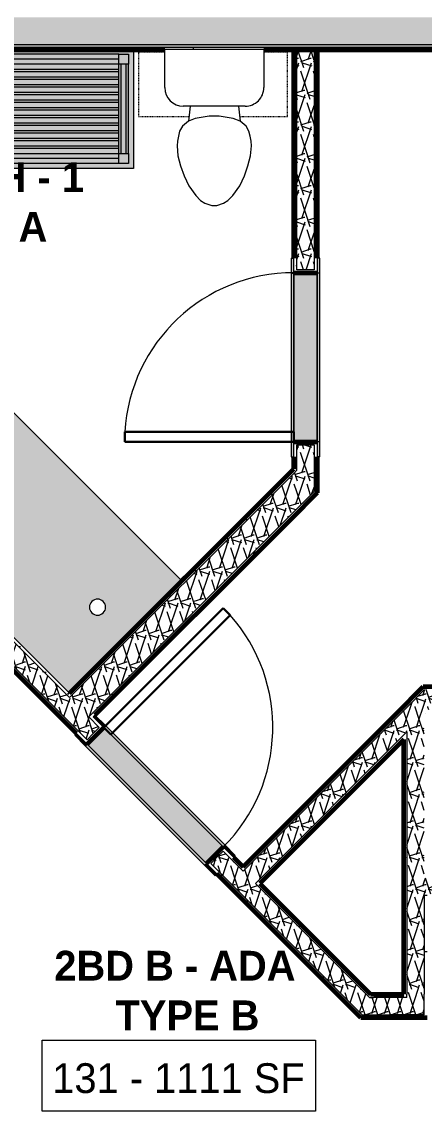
# Model space of a CAD drawing. Header units: inches. Extents: x -4110 to -1807, y 9775 to 11251.
# Drawn here: x -2338.7 to -2257.7, y 10197.6 to 10417.1 of the extents above; entities that cross this region are included whole.
import ezdxf

# ---------------------------------------------------------------- set-up
doc = ezdxf.new("R2010")
doc.units = ezdxf.units.IN
doc.header["$MEASUREMENT"] = 0
doc.linetypes.add('Dash', pattern=[0.25, 0.125, -0.125])
for name, color, linetype, lineweight in [('0-1', 7, 'Continuous', 5), ('0-2', 7, 'Continuous', 9), ('A-AREA-IDEN', 2, 'Continuous', 9), ('A-DOOR-3', 7, 'Continuous', 9), ('A-DOOR-4', 50, 'Continuous', 30), ('A-DOOR-FRAM-1', 31, 'Continuous', 18), ('A-DOOR-FRAM-2', 7, 'Continuous', 9), ('A-WALL', 113, 'Continuous', 18), ('A-WALL-1', 8, 'Continuous', 5), ('A-WALL-5', 250, 'Continuous', 60), ('A-WALL-6', 10, 'Continuous', 18), ('A-WALL-PATT-1', 7, 'Continuous', 9), ('A-WALL-PATT-2', 253, 'Continuous', 9), ('A-WALL-PATT-4', 111, 'Continuous', 9), ('I-WALL-4', 2, 'Continuous', 5), ('I-WALL-5', 2, 'Continuous', 60), ('P-SANR-FIXT-2', 7, 'Continuous', 9), ('P-SANR-FIXT-3', 90, 'Continuous', 9), ('Q-CASE-1', 7, 'Continuous', 9), ('Q-CASE-3', 90, 'Continuous', 9), ('Q-CASE-4', 127, 'Continuous', 9), ('Q-CASE-5', 7, 'Dash', 9)]:
    doc.layers.add(name, color=color, linetype=linetype, lineweight=lineweight)
doc.styles.add('Century Gothic', font='ufonts.com_century-gothic.ttf', dxfattribs={"height": 5.999999999999996})
doc.styles.add('Century Gothic_B', font='GOTHICB.TTF', dxfattribs={"height": 5.999999999999996})
pattern_1 = [(0, (0, 0), (20.48, 5.12), [0.845, -14.515, 0.845, -14.515, -81.92]), (0, (0, 0), (20.48, 5.12), [-30.72, 0.845, -29.875, 0.845, -14.515, -35.84]), (0, (0, 0), (20.48, 5.12), [-76.8, 0.845, -9.395, 0.845, -24.755]), (120, (7.68, 2.56), (-14.67405006737632, 15.1762002695053), [0.8449999999999999, -14.515, 0.8449999999999999, -14.515, -81.91999999999999]), (120, (7.68, 2.56), (-14.67405006737632, 15.1762002695053), [-30.72, 0.8449999999999999, -29.875, 0.8449999999999999, -14.515, -35.84]), (120, (7.68, 2.56), (-14.67405006737632, 15.1762002695053), [-76.79999999999998, 0.8449999999999999, -9.394999999999998, 0.8449999999999999, -24.755]), (240, (10.24, 12.8), (-5.805949932623669, -20.2962002695053), [0.845, -14.515, 0.845, -14.515, -81.92]), (240, (10.24, 12.8), (-5.805949932623669, -20.2962002695053), [-30.72, 0.845, -29.875, 0.845, -14.515, -35.84]), (240, (10.24, 12.8), (-5.805949932623669, -20.2962002695053), [-76.8, 0.845, -9.395, 0.845, -24.755])]
pattern_2 = [(161.57, (0.32, 0.32), (-2.560496184573631, -0.0005373861552858683), [0, -18.214, 2.022, 0]), (18.43, (-0.32, 0.32), (-2.560496184573631, 0.0005373861552860904), [0, -18.214, 2.022, 0]), (108.43, (0.32, 0.32), (1.279220909290681, -6.400876726295667), [6.069999999999999, -14.166]), (71.57, (-0.32, 0.32), (1.279220909290681, 6.400876726295667), [6.07, -14.166])]

# ---------------------------------------------------------------- blocks, each defined once
blk = doc.blocks.new('SWING - SINGLE - FLUSH - SWING - FLUSH - 2-10 x 6-8 - PRIVACY-3983846-ENLARGED RCP - 1ST FLOOR PLAN - WEST')
at = {"layer": 'A-DOOR-FRAM-1'}
for points in [[(-19.99999999998658, 2.375000000006878), (-16.99999999998556, 2.375000000006707), (-16.99999999998556, 2.875000000006252), (-19.99999999998658, 2.875000000004291)], [(-16.99999999998726, 2.375000000006707), (17.00000000001165, 2.37500000000449), (17.00000000001165, 2.875000000004035), (-16.99999999998726, 2.875000000006252)], [(17.00000000001335, 2.37500000000449), (20.00000000001353, 2.375000000004234), (20.00000000001353, 2.875000000004035), (17.00000000001335, 2.875000000004035)], [(-19.99999999998658, -2.874999999995935), (-16.9999999999859, -2.874999999995935), (-16.9999999999859, -2.374999999995708), (-19.99999999998658, -2.374999999995537)], [(-16.9999999999876, -2.374999999995708), (-16.9999999999876, -2.874999999995935), (17.00000000001131, -2.874999999998152), (17.00000000001131, -2.374999999997925), (-16.45635893384434, -2.374999999995793)], [(17.00000000001301, -2.874999999998152), (20.00000000001335, -2.874999999998408), (20.00000000001335, -2.374999999998181), (17.00000000001301, -2.374999999997925)]]:
    blk.add_hatch(color=256, dxfattribs=at).paths.add_polyline_path(points, flags=0)
at = {"layer": 'A-DOOR-3'}
blk.add_arc((17.00000000000095, -2.374999999999438), 34.06659275674494, 179.9999999999998, 266.6343130016129, dxfattribs=at)
at = {"layer": 'A-DOOR-4'}
for p, q in [((15, -2.374999999999781), (15, -36.3828335395518)), ((17.00000000000095, -2.374999999999781), (15, -2.374999999999781)), ((17.00000000000095, -2.374999999999781), (17.00000000000095, -36.3828335395518)), ((17.00000000000095, -36.3828335395518), (15, -36.3828335395518))]:
    blk.add_line(p, q, dxfattribs=at)
at = {"layer": 'A-DOOR-FRAM-2'}
for p, q in [((-16.99999999999996, 2.875000000000138), (-19.99999999999936, 2.875000000000143)), ((-19.99999999999936, 2.875000000000143), (-19.99999999999936, 2.375000000000144)), ((-19.99999999999936, 2.375000000000144), (-16.99999999999996, 2.375000000000138)), ((17.00000000000042, 2.875000000000075), (-16.99999999999996, 2.875000000000138)), ((-16.99999999999996, 2.875000000000138), (-16.99999999999996, 2.375000000000138)), ((-16.99999999999996, 2.375000000000138), (17.00000000000042, 2.375000000000075)), ((20.00000000000058, 2.875000000000069), (17.00000000000042, 2.875000000000075)), ((17.00000000000042, 2.875000000000075), (17.00000000000042, 2.375000000000075)), ((17.00000000000042, 2.375000000000075), (20.00000000000058, 2.375000000000069)), ((20.00000000000058, 2.875000000000069), (20.00000000000058, 2.375000000000069)), ((-16.99999999999998, -2.374999999999861), (-19.99999999999934, -2.374999999999855)), ((-19.99999999999934, -2.874999999999855), (-19.99999999999934, -2.374999999999855)), ((-19.99999999999934, -2.874999999999855), (-16.99999999999998, -2.874999999999861)), ((17.00000000000001, -2.374999999999924), (-16.99999999999998, -2.374999999999861)), ((-16.99999999999998, -2.874999999999861), (-16.99999999999998, -2.374999999999861)), ((-16.99999999999998, -2.874999999999861), (17.00000000000001, -2.874999999999924)), ((20.0000000000006, -2.37499999999993), (17.00000000000001, -2.374999999999924)), ((17.00000000000001, -2.874999999999924), (17.00000000000001, -2.374999999999924)), ((17.00000000000001, -2.874999999999924), (20.0000000000006, -2.87499999999993)), ((20.0000000000006, -2.87499999999993), (20.0000000000006, -2.37499999999993))]:
    blk.add_line(p, q, dxfattribs=at)
blk = doc.blocks.new('Bath Vanity - Bath Vanity 60_-3668790-ENLARGED RCP - 1ST FLOOR PLAN - WEST')
at = {"layer": 'Q-CASE-3'}
h = blk.add_hatch(color=256, dxfattribs=at)
h.paths.add_polyline_path([(30.73770491803668, 23.99999999999386), (-29.26229508196502, 23.99999999998942), (-29.26229508196331, 0.1874999999786837), (30.73770491803839, 0.1874999999831175), (30.73770491803668, 22.99999999998897)], flags=0)
h.paths.add_polyline_path([(29.73770491803588, 22.99999999999374), (29.73770491803759, 0.9999999999888586), (-28.26229508196218, 0.999999999988688), (-28.26229508196388, 22.99999999998931), (27.73770491803668, 22.99999999999306)], flags=0)
h.paths.add_polyline_path([(27.73770491803702, 21.99999999998903), (-26.26229508196365, 21.99999999998493), (-26.26229508196365, 20.9999999999647), (27.73770491803702, 20.99999999996879)], flags=0)
h.paths.add_polyline_path([(27.73770491803532, 19.99999999996458), (-26.26229508196263, 19.99999999996049), (-26.26229508196263, 19.45454545451241), (27.73770491803532, 19.4545454545165)], flags=0)
h.paths.add_polyline_path([(-2.377196846199581, 18.45454545450991), (-26.26229508196263, 18.4545454545082), (-26.26229508196263, 17.90909090906012), (27.73770491803532, 17.90909090906421), (27.73770491803532, 18.4545454545123)], flags=0)
h.paths.add_polyline_path([(-26.26229508196229, 16.90909090905575), (-26.26229508196229, 16.36363636360784), (27.73770491803566, 16.36363636361193), (27.73770491803566, 16.90909090905984), (-2.37719684619924, 16.90909090905745)], flags=0)
h.paths.add_polyline_path([(27.73770491803566, 15.36363636360755), (-26.26229508196229, 15.36363636360346), (-26.26229508196229, 14.81818181815538), (27.73770491803566, 14.81818181815947)], flags=0)
h.paths.add_polyline_path([(27.73770491803566, 13.81818181815527), (-26.26229508196229, 13.81818181815117), (-26.26229508196195, 13.27272727270309), (27.737704918036, 13.27272727270718)], flags=0)
h.paths.add_polyline_path([(-26.26229508196195, 12.27272727269871), (-26.26229508196195, 11.7272727272508), (27.737704918036, 11.7272727272549), (27.737704918036, 12.27272727270281), (-2.377196846198899, 12.27272727270042)], flags=0)
h.paths.add_polyline_path([(-26.26229508196195, 10.72727272724643), (-26.26229508196195, 10.18181818179835), (27.737704918036, 10.18181818180244), (27.737704918036, 10.72727272725052), (-2.377196846198899, 10.72727272724813)], flags=0)
h.paths.add_polyline_path([(-26.26229508196195, 9.18181818179414), (-26.26229508196161, 8.63636363634606), (27.73770491803634, 8.636363636350152), (27.737704918036, 9.181818181798233), (-2.377196846198899, 9.181818181795846)], flags=0)
h.paths.add_polyline_path([(-26.26229508196161, 7.636363636341684), (-26.26229508196161, 7.090909090893944), (27.73770491803634, 7.090909090898037), (27.73770491803634, 7.636363636345776), (-2.377196846198558, 7.636363636343389)], flags=0)
h.paths.add_polyline_path([(-2.377196846198558, 6.090909090891102), (-26.26229508196161, 6.090909090889396), (-26.26229508196161, 5.545454545441316), (27.73770491803634, 5.545454545445408), (27.73770491803634, 6.090909090893489)], flags=0)
h.paths.add_polyline_path([(27.73770491803634, 4.545454545441202), (-26.26229508196161, 4.545454545437109), (-26.26229508196127, 3.999999999989199), (27.73770491803668, 3.999999999993292)], flags=0)
h.paths.add_polyline_path([(-26.26229508196365, 2.999999999984652), (-26.26229508196365, 1.999999999989143), (27.73770491803702, 1.999999999993235), (27.73770491803702, 2.999999999988745), (-2.377196846198216, 2.999999999986357)], flags=0)
at = {"layer": 'Q-CASE-4'}
h = blk.add_hatch(color=256, dxfattribs=at)
h.paths.add_polyline_path([(-28.2622950819649, 22.99999999998982), (-28.26229508196456, 20.99999999996504), (-26.26229508196468, 20.99999999996521), (-26.26229508196502, 22.99999999998999)], flags=0)
h.paths.add_polyline_path([(27.73770491803566, 22.99999999999408), (27.737704918036, 20.9999999999693), (29.7377049180352, 20.99999999996947), (29.73770491803486, 22.99999999999426)], flags=0)
h.paths.add_polyline_path([(-28.2622950819632, 2.999999999984993), (-28.2622950819632, 0.9999999999891996), (-26.26229508196468, 0.9999999999893702), (-26.26229508196468, 2.999999999985163), (-27.76229508196365, 2.999999999984993)], flags=0)
h.paths.add_polyline_path([(28.23770491803554, 2.999999999989256), (27.737704918036, 2.999999999989256), (27.737704918036, 0.9999999999891996), (29.73770491803554, 0.9999999999893702), (29.73770491803657, 2.999999999989427), (29.23770491803702, 2.999999999989256)], flags=0)
for points in [[(-2.377196846200604, 22.99999999999102), (-26.26229508196468, 22.99999999998931), (-26.26229508196434, 21.99999999998527), (27.73770491803634, 21.99999999998937), (27.737704918036, 22.9999999999934)], [(-28.26229508196422, 20.99999999996504), (-28.26229508196286, 2.999999999984993), (-27.76229508196331, 2.999999999984993), (-27.76229508196468, 20.99999999996504)], [(-27.76229508196468, 20.99999999996504), (-27.76229508196331, 2.999999999984993), (-26.76229508196183, 2.999999999985163), (-26.7622950819632, 20.99999999996521)], [(-26.7622950819632, 20.99999999996521), (-26.76229508196183, 2.999999999985163), (-26.26229508196195, 2.999999999985163), (-26.26229508196331, 20.99999999996521)], [(-26.26229508196331, 20.99999999996521), (-26.26229508196331, 19.999999999961), (27.73770491803463, 19.99999999996509), (27.73770491803463, 20.9999999999693), (-2.377196846200263, 20.99999999996691)], [(27.73770491803463, 20.9999999999693), (27.737704918036, 2.999999999989256), (28.23770491803588, 2.999999999989256), (28.23770491803452, 20.9999999999693)], [(28.23770491803452, 20.9999999999693), (28.23770491803588, 2.999999999989256), (29.23770491803736, 2.999999999989256), (29.237704918036, 20.9999999999693)], [(29.237704918036, 20.9999999999693), (29.23770491803736, 2.999999999989256), (29.73770491803691, 2.999999999989427), (29.73770491803554, 20.99999999996947)], [(-2.377196846200263, 19.45454545451463), (-26.26229508196331, 19.45454545451292), (-26.26229508196331, 18.45454545450871), (27.73770491803463, 18.45454545451281), (27.73770491803463, 19.45454545451701)], [(-26.26229508196331, 17.90909090906063), (-26.26229508196297, 16.90909090905626), (27.73770491803498, 16.90909090906035), (27.73770491803463, 17.90909090906473), (-2.377196846200263, 17.90909090906234)], [(-2.377196846199922, 16.36363636361005), (-26.26229508196297, 16.36363636360835), (-26.26229508196297, 15.36363636360397), (27.73770491803498, 15.36363636360806), (27.73770491803498, 16.36363636361244)], [(-2.377196846199922, 14.8181818181576), (-26.26229508196297, 14.81818181815589), (-26.26229508196297, 13.81818181815168), (27.73770491803498, 13.81818181815578), (27.73770491803498, 14.81818181815998)], [(-2.377196846199581, 13.27272727270531), (-26.26229508196263, 13.2727272727036), (-26.26229508196263, 12.27272727269923), (27.73770491803532, 12.27272727270332), (27.73770491803532, 13.2727272727077)], [(-2.377196846199581, 11.72727272725302), (-26.26229508196263, 11.72727272725132), (-26.26229508196263, 10.72727272724694), (27.73770491803532, 10.72727272725103), (27.73770491803532, 11.72727272725541)], [(-2.377196846199581, 10.18181818180056), (-26.26229508196263, 10.18181818179886), (-26.26229508196263, 9.181818181794652), (27.73770491803532, 9.181818181798745), (27.73770491803532, 10.18181818180295)], [(-2.37719684619924, 8.636363636348277), (-26.26229508196229, 8.636363636346571), (-26.26229508196229, 7.636363636342195), (27.73770491803566, 7.636363636346288), (27.73770491803566, 8.636363636350664)], [(-2.37719684619924, 7.090909090896161), (-26.26229508196229, 7.090909090894455), (-26.26229508196229, 6.090909090889908), (27.73770491803566, 6.090909090894001), (27.73770491803566, 7.090909090898548)], [(-2.37719684619924, 5.545454545443532), (-26.26229508196229, 5.545454545441827), (-26.26229508196229, 4.545454545437621), (27.73770491803566, 4.545454545441713), (27.73770491803566, 5.54545454544592)], [(-26.26229508196195, 3.999999999989711), (-26.26229508196195, 2.999999999991132), (27.737704918036, 2.999999999989256), (27.737704918036, 3.999999999993804), (-25.2622950819632, 3.999999999989711)], [(-26.26229508196434, 1.999999999989484), (-26.26229508196434, 0.9999999999852774), (27.73770491803634, 0.9999999999893702), (27.73770491803634, 1.999999999993576), (-2.377196846198899, 1.999999999991189)]]:
    blk.add_hatch(color=256, dxfattribs=at).paths.add_polyline_path(points, flags=0)
at = {"layer": 'Q-CASE-1'}
for p, q in [((-29.26229508196731, 0.1874999999880162), (-29.26229508196732, 24.00000000000016)), ((-29.26229508196732, 24.00000000000016), (30.73770491803265, 24.00000000000017)), ((-28.2622950819674, 21.00000000000008), (-28.2622950819674, 23.00000000000007)), ((-28.2622950819674, 23.00000000000007), (-26.26229508196729, 23.00000000000007)), ((-26.26229508196741, 23.0000000000001), (27.73770491803297, 23.0000000000001)), ((-26.26229508196729, 23.00000000000007), (-26.26229508196729, 21.00000000000008)), ((-26.26229508196741, 22), (27.73770491803297, 22)), ((27.73770491803285, 21.00000000000011), (27.73770491803285, 23.00000000000011)), ((27.73770491803285, 23.00000000000011), (29.73770491803275, 23.00000000000011)), ((29.73770491803275, 23.00000000000011), (29.73770491803275, 21.00000000000011)), ((-28.26229508196641, 20.99999999999966), (-28.26229508196641, 2.999999999999581)), ((-26.26229508196729, 21.00000000000008), (-28.2622950819674, 21.00000000000008)), ((-27.7622950819664, 20.99999999999966), (-27.7622950819664, 2.999999999999581)), ((-26.7622950819664, 20.99999999999966), (-26.7622950819664, 2.999999999999581)), ((27.73770491803273, 20.99999999997578), (-26.26229508196637, 20.99999999997578)), ((-26.26229508196639, 20.99999999999966), (-26.26229508196639, 2.999999999999581)), ((-26.26229508196636, 19.99999999997578), (27.73770491803294, 19.99999999997578)), ((27.73770491803287, 20.99999999999723), (27.73770491803287, 2.999999999997146)), ((29.73770491803275, 21.00000000000011), (27.73770491803285, 21.00000000000011)), ((28.23770491803287, 20.99999999999723), (28.23770491803287, 2.999999999997146)), ((29.23770491803288, 20.99999999999723), (29.23770491803288, 2.999999999997146)), ((29.73770491803288, 20.99999999999723), (29.73770491803288, 2.999999999997146)), ((27.73770491803293, 19.45454545452345), (-26.26229508196657, 19.45454545452345)), ((-26.26229508196658, 18.45454545452345), (27.73770491803293, 18.45454545452345)), ((27.73770491803294, 17.90909090907111), (-26.26229508196637, 17.90909090907111)), ((-26.26229508196636, 16.90909090907112), (27.73770491803293, 16.90909090907112)), ((27.73770491803293, 16.36363636361878), (-26.26229508196657, 16.36363636361878)), ((-26.26229508196657, 15.36363636361879), (27.73770491803293, 15.36363636361879)), ((27.73770491803294, 14.81818181816645), (-26.26229508196637, 14.81818181816645)), ((-26.26229508196636, 13.81818181816645), (27.73770491803293, 13.81818181816645)), ((27.73770491803293, 13.27272727271411), (-26.26229508196657, 13.27272727271411)), ((-26.26229508196637, 12.27272727271412), (27.73770491803294, 12.27272727271412)), ((27.73770491803273, 11.72727272726178), (-26.26229508196637, 11.72727272726178)), ((-26.26229508196636, 10.72727272726178), (27.73770491803293, 10.72727272726178)), ((27.73770491803293, 10.18181818180945), (-26.26229508196657, 10.18181818180945)), ((-26.26229508196637, 9.181818181809449), (27.73770491803273, 9.181818181809449)), ((27.73770491803273, 8.636363636357112), (-26.26229508196637, 8.636363636357112)), ((-26.26229508196636, 7.636363636357115), (27.73770491803293, 7.636363636357115)), ((27.73770491803293, 7.090909090904778), (-26.26229508196657, 7.090909090904778)), ((-26.26229508196636, 6.090909090904781), (27.73770491803273, 6.090909090904781)), ((27.73770491803293, 5.545454545452442), (-26.26229508196636, 5.545454545452442)), ((-26.26229508196636, 4.545454545452445), (27.73770491803293, 4.545454545452445)), ((-28.26229508196718, 1.000000000000027), (-28.26229508196718, 3.000000000000022)), ((-28.26229508196718, 3.000000000000022), (-26.26229508196718, 3.000000000000022)), ((27.73770491803272, 4.000000000000108), (-26.26229508196657, 4.000000000000108)), ((-26.26229508196637, 3.000000000000112), (27.73770491803251, 3.000000000000112)), ((-26.26229508196718, 3.000000000000022), (-26.26229508196718, 1.000000000000027)), ((27.73770491803267, 1.000000000000101), (27.73770491803267, 3.000000000000323)), ((27.73770491803267, 3.000000000000323), (29.73770491803267, 3.000000000000323)), ((29.73770491803267, 3.000000000000323), (29.73770491803267, 1.000000000000101)), ((-26.26229508196718, 1.000000000000027), (-28.26229508196718, 1.000000000000027)), ((-26.26229508196741, 2.000000000000102), (27.73770491803297, 2.000000000000102)), ((-26.26229508196741, 0.9999999999999963), (27.73770491803297, 0.9999999999999963)), ((29.73770491803267, 1.000000000000101), (27.73770491803267, 1.000000000000101))]:
    blk.add_line(p, q, dxfattribs=at)
blk = doc.blocks.new('Toilet-Domestic-3D - Toilet-Domestic-3D-1352612-ENLARGED RCP - 1ST FLOOR PLAN - WEST')
at = {"layer": 'P-SANR-FIXT-2'}
for p, q in [((-9.976221549255797, 19.47622154925572), (9.976221549255834, 19.47622154925572)), ((-9.976221549255797, 11.74999999999998), (-9.976221549255797, 19.47622154925572)), ((9.976221549255834, 19.47622154925572), (9.976221549255834, 11.74999999999989)), ((6.24999999999998, 8.023778450744098), (-6.250000000000018, 8.023778450744098)), ((-4.861662917351556, 8.023778450744098), (-5.209379619536154, 4.999999999999911)), ((4.861662917351547, 8.023778450744098), (5.209379619536154, 4.999999999999936)), ((-5.209379619536154, 4.999999999999911), (-6.401133212130357, 3.999999999999923)), ((-3.835640909808955, 5.499999999999876), (-5.209379619536155, 4.99999999999991)), ((-0.9999999999997728, 5.999999999999972), (-3.835640909808916, 5.499999999999884)), ((0.9999999999997808, 5.999999999999972), (-0.9999999999997728, 5.999999999999972)), ((3.835640909808861, 5.499999999999932), (0.9999999999997852, 5.999999999999972)), ((5.209379619536155, 4.999999999999937), (3.835640909808857, 5.499999999999933)), ((6.401133212130349, 3.999999999999955), (5.209379619536156, 4.999999999999936)), ((-6.967897106716618, 2.999999999999916), (-7.235846299147756, 1.999999999999837)), ((-6.401133212130356, 3.999999999999926), (-6.967897106716618, 2.999999999999912)), ((6.967897106716618, 2.999999999999936), (6.40113321213035, 3.999999999999953)), ((7.235846299147753, 1.999999999999948), (6.967897106716618, 2.999999999999932)), ((-7.412844257252363, 0.9961946980916817), (-7.50000000000002, 3.647082635893639e-14)), ((-7.50000000000002, 2.626845807189436e-14), (-7.325688514504699, -1.992389396183531)), ((-7.235846299147757, 1.999999999999842), (-7.412844257252363, 0.9961946980916907)), ((7.412844257252371, 0.9961946980917603), (7.235846299147749, 1.999999999999968)), ((7.325688514504699, -1.992389396183527), (7.50000000000002, 8.759659664292484e-14)), ((7.500000000000021, 7.083352582108447e-14), (7.412844257252374, 0.9961946980917403)), ((-7.325688514504693, -1.99238939618356), (-6.787750874495926, -4.000000000000001)), ((6.787750874495935, -4.000000000000014), (7.325688514504697, -1.99238939618353)), ((-6.787750874495902, -4.000000000000084), (-6.05981040596345, -6.000000000000223)), ((6.05981040596353, -6.000000000000034), (6.787750874495948, -3.999999999999969)), ((-6.059810405963483, -6.000000000000149), (-5.127195089653489, -8.000000000000112)), ((5.12719508965351, -8.000000000000068), (6.059810405963534, -6.000000000000026)), ((-5.127195089653483, -8.000000000000119), (-3.739764113511693, -10.0000000000001)), ((3.739764113511725, -10.00000000000005), (5.127195089653514, -8.00000000000006)), ((-3.739764113511675, -10.00000000000013), (-2.739764113511752, -11.00000000000004)), ((2.739764113511739, -11.00000000000005), (3.73976411351172, -10.00000000000006)), ((-2.739764113511752, -11.00000000000004), (-1.873738709727293, -11.50000000000007)), ((-1.8737387097273, -11.50000000000006), (-0.5000000000001319, -12.00000000000002)), ((-0.5000000000001313, -12.00000000000002), (0.5000000000001497, -12.00000000000002)), ((0.5000000000001499, -12.00000000000002), (1.87373870972732, -11.50000000000006)), ((1.873738709727307, -11.50000000000006), (2.73976411351174, -11.00000000000005))]:
    blk.add_line(p, q, dxfattribs=at)
for centre, radius, start, end in [((-6.249999999999996, 11.74999999999996), 3.72622154925582, 179.9999999999996, 269.9999999999993), ((6.250000000000004, 11.74999999999991), 3.726221549255813, 269.9999999999992, 359.9999999999993)]:
    blk.add_arc(centre, radius, start, end, dxfattribs=at)
blk = doc.blocks.new('300 Series Wall Hung Cabinet_326 - 30_-V6-ENLARGED RCP - 1ST FLOOR PLAN - WEST')
at = {"layer": 'Q-CASE-5'}
for p, q in [((-9.726221549226585, -0.1874999999999999), (-14.99999999999972, -0.1874999999999999)), ((-14.99999999999972, -0.1874999999999999), (-14.99999999999972, -13.1875000000392)), ((15.0000000000002, -0.1874999999999999), (10.22622154928512, -0.1874999999999999)), ((15.0000000000002, -13.1875000000392), (15.0000000000002, -0.1875)), ((-14.99999999999972, -13.1875000000392), (-4.854307026253564, -13.1875000000392)), ((5.354307026271546, -13.1875000000392), (15.0000000000002, -13.1875000000392))]:
    blk.add_line(p, q, dxfattribs=at)
blk = doc.blocks.new('CTS6032CP - CTS6032CP-3806650-ENLARGED RCP - 1ST FLOOR PLAN - WEST')
at = {"layer": 'P-SANR-FIXT-3'}
h = blk.add_hatch(color=256, dxfattribs=at)
h.paths.add_polyline_path([(59.99999999998942, 6.735945135005749e-12), (59.99999999998976, 33.00000000000673), (59.87499999998953, 33.00000000000707), (59.87499999998953, 32.00000000000662), (0.1249999999893134, 32.00000000000696), (0.1249999999889724, 33.0000000000069), (-1.261923898709938e-11, 33.0000000000086), (8.185452315956353e-12, -1.219291334564332e-11), (59.35714285752669, 6.906475391588173e-12)], flags=0)
h.paths.add_polyline_path([(53.14904851942537, 15.10095148058886), (52.81250000000056, 14.84270871886335), (52.42058094829314, 14.68037053229037), (52.00000000000181, 14.62500000000708), (51.57941905170264, 14.68037053229156), (51.18749999999181, 14.8427087188596), (50.85095148056154, 15.1009514805788), (50.59270871884132, 15.43750000000531), (50.43037053227021, 15.82941905171478), (50.37499999998965, 16.25000000000696), (50.43037053226987, 16.67058094829846), (50.59270871883995, 17.06250000000673), (50.85095148056154, 17.39904851943478), (51.18749999998976, 17.65729128115671), (51.57941905169786, 17.8196294677268), (51.99999999997555, 17.87500000000872), (52.42058094827814, 17.819629467721), (52.81249999997021, 17.65729128117172), (53.14904851941787, 17.39904851943512), (53.40729128113912, 17.0625000000069), (53.56962946770954, 16.67058094829812), (53.62499999998976, 16.25000000000747), (53.56962946770954, 15.8294190517141), (53.4072912811398, 15.43750000000634), (53.19042776130026, 15.1548779585087)], flags=0)
at = {"layer": 'P-SANR-FIXT-2'}
for p, q in [((-5.739567308280791e-30, 0), (-5.739567308280791e-30, 32.9999999999998)), ((-5.739567308280791e-30, 32.9999999999998), (0.1250000000000035, 32.9999999999998)), ((0.1250000000000035, 32.9999999999998), (0.1250000000000035, 31.99999999999975)), ((59.87500000000035, 31.99999999999975), (59.87500000000035, 32.9999999999998)), ((59.87500000000035, 32.9999999999998), (60.00000000000036, 32.9999999999998)), ((60.00000000000036, 32.9999999999998), (60.00000000000036, 0)), ((0.1250000000000035, 31.99999999999975), (59.87500000000035, 31.99999999999975)), ((60.00000000000036, 0), (-5.739567308280791e-30, 0))]:
    blk.add_line(p, q, dxfattribs=at)
for radius, start, end in [(1.625, 0, 179.9999999999999), (1.62500000000001, 179.9999999999997, 359.9999999999987)]:
    blk.add_arc((52.00000000000043, 16.25), radius, start, end, dxfattribs=at)
blk = doc.blocks.new('SWING - SINGLE - FLUSH - SWING - FLUSH - 2-10 x 6-8 - PRIVACY-3983845-ENLARGED RCP - 1ST FLOOR PLAN - WEST')
at = {"layer": 'A-DOOR-FRAM-1'}
for points in [[(-19.99999999998624, 2.375000000003638), (-16.99999999998718, 2.375000000003638), (-16.99999999998718, 2.875000000004035), (-19.99999999998624, 2.875000000004035)], [(-16.99999999998658, 2.375000000003638), (17.00000000001404, 2.375000000004064), (17.00000000001404, 2.875000000004462), (-16.99999999998658, 2.875000000004035)], [(17.00000000001344, 2.375000000004064), (20.00000000001378, 2.375000000004064), (20.00000000001378, 2.875000000004035), (17.00000000001344, 2.875000000004462)], [(-19.99999999998616, -2.874999999996021), (-16.99999999998709, -2.874999999996447), (-16.99999999998709, -2.374999999996646), (-19.99999999998616, -2.374999999996646)], [(-16.9999999999865, -2.874999999996447), (17.00000000001412, -2.874999999996021), (17.00000000001412, -2.374999999995367), (-16.9999999999865, -2.374999999996646)], [(17.00000000001353, -2.874999999996021), (20.00000000001387, -2.874999999996021), (20.00000000001387, -2.374999999995367), (17.00000000001353, -2.374999999995367)]]:
    blk.add_hatch(color=256, dxfattribs=at).paths.add_polyline_path(points, flags=0)
at = {"layer": 'A-DOOR-3'}
blk.add_arc((17.00000000000095, -2.374999999999438), 34.06659275674494, 179.9999999999998, 266.6343130016129, dxfattribs=at)
at = {"layer": 'A-DOOR-4'}
for p, q in [((15, -2.374999999999781), (15, -36.3828335395518)), ((17.00000000000095, -2.374999999999781), (15, -2.374999999999781)), ((17.00000000000095, -2.374999999999781), (17.00000000000095, -36.3828335395518)), ((17.00000000000095, -36.3828335395518), (15, -36.3828335395518))]:
    blk.add_line(p, q, dxfattribs=at)
at = {"layer": 'A-DOOR-FRAM-2'}
for p, q in [((-16.99999999999996, 2.875000000000138), (-19.99999999999936, 2.875000000000143)), ((-19.99999999999936, 2.875000000000143), (-19.99999999999936, 2.375000000000144)), ((-19.99999999999936, 2.375000000000144), (-16.99999999999996, 2.375000000000138)), ((17.00000000000042, 2.875000000000075), (-16.99999999999996, 2.875000000000138)), ((-16.99999999999996, 2.875000000000138), (-16.99999999999996, 2.375000000000138)), ((-16.99999999999996, 2.375000000000138), (17.00000000000042, 2.375000000000075)), ((20.00000000000058, 2.875000000000069), (17.00000000000042, 2.875000000000075)), ((17.00000000000042, 2.875000000000075), (17.00000000000042, 2.375000000000075)), ((17.00000000000042, 2.375000000000075), (20.00000000000058, 2.375000000000069)), ((20.00000000000058, 2.875000000000069), (20.00000000000058, 2.375000000000069)), ((-16.99999999999998, -2.374999999999861), (-19.99999999999934, -2.374999999999855)), ((-19.99999999999934, -2.874999999999855), (-19.99999999999934, -2.374999999999855)), ((-19.99999999999934, -2.874999999999855), (-16.99999999999998, -2.874999999999861)), ((17.00000000000001, -2.374999999999924), (-16.99999999999998, -2.374999999999861)), ((-16.99999999999998, -2.874999999999861), (-16.99999999999998, -2.374999999999861)), ((-16.99999999999998, -2.874999999999861), (17.00000000000001, -2.874999999999924)), ((20.0000000000006, -2.37499999999993), (17.00000000000001, -2.374999999999924)), ((17.00000000000001, -2.874999999999924), (17.00000000000001, -2.374999999999924)), ((17.00000000000001, -2.874999999999924), (20.0000000000006, -2.87499999999993)), ((20.0000000000006, -2.87499999999993), (20.0000000000006, -2.37499999999993))]:
    blk.add_line(p, q, dxfattribs=at)
blk = doc.blocks.new('CTR - 1st Phase - Unit Layouts_rvt-1-ENLARGED RCP - 1ST FLOOR PLAN - WEST')
at = {"layer": 'A-WALL-1'}
for points in [[(-2281.595688303519, 10332.46385950568), (-2279.22068830349, 10332.46385950568), (-2279.22068830349, 10366.46385950569), (-2283.970688303519, 10366.46385950569), (-2283.970688302965, 10332.46385950568), (-2283.265041784307, 10332.46385950568)], [(-2301.560362086374, 10247.53367392786), (-2298.201604875733, 10250.89243113849), (-2322.243235436046, 10274.93406169887), (-2325.601992646685, 10271.57530448823), (-2301.913915476967, 10247.88722731845)]]:
    blk.add_hatch(color=256, dxfattribs=at).paths.add_polyline_path(points, flags=0)
at = {"layer": 'A-WALL-PATT-1'}
h = blk.add_hatch(dxfattribs=at)
h.set_pattern_fill('FP_1', color=256, style=0, pattern_type=2)
h.set_pattern_definition(pattern_1)
h.paths.add_polyline_path([(-2283.970688303524, 10326.11130758795), (-2283.345688303524, 10326.73630758795), (-2283.345688303524, 10331.83885950568), (-2281.595688303521, 10331.83885950568), (-2281.595688303519, 10332.46385950568), (-2283.970688302934, 10332.46385950568), (-2283.970688303524, 10326.73630758795)], flags=0)
h.paths.add_polyline_path([(-2283.34568830349, 10366.46385950569), (-2281.595688303452, 10366.46385950569), (-2281.595688303452, 10367.08885950568), (-2283.34568830349, 10367.08885950568), (-2283.34568830349, 10411.35189611041), (-2283.97068830349, 10411.35189611041), (-2283.970688302932, 10366.46385950627)], flags=0)
h = blk.add_hatch(dxfattribs=at)
h.set_pattern_fill('FP_1', color=256, style=0, pattern_type=2)
h.set_pattern_definition(pattern_1)
h.paths.add_polyline_path([(-2297.525172645137, 10243.49848448661), (-2297.083230906893, 10243.94042622486), (-2300.676478609889, 10247.53367392786), (-2299.439041742813, 10248.77111079493), (-2299.880983481054, 10249.21305253318), (-2301.560362086374, 10247.53367392786), (-2297.967114383375, 10243.94042622486)], flags=0)
h.paths.add_polyline_path([(-2325.601992646685, 10271.57530448823), (-2323.922614041365, 10273.25468309355), (-2324.364555779605, 10273.69662483179), (-2325.601992646685, 10272.45918796472), (-2381.169278180879, 10328.02647349905), (-2379.93184131397, 10329.2639103662), (-2380.373783052123, 10329.70585210444), (-2382.053161657359, 10328.02647349905), (-2327.723312990244, 10273.6966248318)], flags=0)
h.paths.add_polyline_path([(-2406.094792217757, 10352.0681040595), (-2404.415413612437, 10353.74748266482), (-2404.857355350678, 10354.18942440306), (-2406.094792217757, 10352.95198753598), (-2410.808359779649, 10357.66555509788), (-2411.250301517891, 10357.22361335965), (-2406.448345608435, 10352.42165745001)], flags=0)
h = blk.add_hatch(dxfattribs=at)
h.set_pattern_fill('FP_1', color=256, style=0, pattern_type=2)
h.set_pattern_definition(pattern_1)
h.paths.add_polyline_path([(-2294.608357172733, 10246.415299959), (-2294.166415434493, 10246.85724169724), (-2298.201604875733, 10250.89243113849), (-2299.880983481054, 10249.21305253318), (-2299.439041742813, 10248.77111079493), (-2298.193000012946, 10249.99994279922), (-2295.050298910972, 10246.85724169724)], flags=0)
h.paths.add_polyline_path([(-2323.922614041365, 10273.25468309355), (-2322.243235436046, 10274.93406169887), (-2324.806497517843, 10277.49732378067), (-2325.248439256085, 10277.05538204243), (-2323.127118912525, 10274.93406169887), (-2324.364555779604, 10273.69662483179)], flags=0)
h.paths.add_polyline_path([(-2329.137526552605, 10280.94446933896), (-2328.695584814364, 10281.3864110772), (-2372.182651857319, 10324.87347812031), (-2372.624593595611, 10324.43153638207), (-2329.579468290847, 10281.3864110772)], flags=0)
h.paths.add_polyline_path([(-2375.09946732976, 10326.90641011623), (-2374.657525591518, 10327.34835185447), (-2378.694404446887, 10331.38523070968), (-2380.373783052123, 10329.70585210444), (-2379.931841313883, 10329.2639103662), (-2378.694404446887, 10330.50134723328), (-2375.541409068, 10327.34835185447)], flags=0)
h.paths.add_polyline_path([(-2404.415413612437, 10353.74748266482), (-2402.736035007201, 10355.42686127005), (-2404.97472883486, 10357.66555509788), (-2405.416670573103, 10357.22361335964), (-2403.6199184836, 10355.42686127005), (-2404.857355350678, 10354.18942440306)], flags=0)
h = blk.add_hatch(dxfattribs=at)
h.set_pattern_fill('FP_1', color=256, style=0, pattern_type=2)
h.set_pattern_definition(pattern_1)
h.paths.add_polyline_path([(-2328.695584814364, 10281.3864110772), (-2283.970688303524, 10326.11130758795), (-2283.970688303524, 10326.99519106443), (-2329.137526552605, 10281.82835281544)], flags=0)
h = blk.add_hatch(dxfattribs=at)
h.set_pattern_fill('FP_1', color=256, style=0, pattern_type=2)
h.set_pattern_definition(pattern_1)
h.paths.add_polyline_path([(-2324.364555779603, 10277.05538204243), (-2279.845688303519, 10321.57424951841), (-2279.845688303519, 10322.4581329949), (-2324.806497517843, 10277.49732378067)], flags=0)
h = blk.add_hatch(dxfattribs=at)
h.set_pattern_fill('FP_1', color=256, style=0, pattern_type=2)
h.set_pattern_definition(pattern_1)
h.paths.add_polyline_path([(-2147.126683331094, 10280.78939611081), (-2146.501683331094, 10280.78939611081), (-2146.501683331094, 10282.53939611081), (-2105.448736679712, 10282.53939611081), (-2105.448736679712, 10283.16439611081), (-2147.126683331094, 10283.16439611081), (-2147.126683331094, 10282.53002364812)], flags=0)
h.paths.add_polyline_path([(-2245.126683331098, 10280.7893961109), (-2245.126683331098, 10283.16439611091), (-2257.859261020615, 10283.16439611091), (-2258.484261020619, 10282.53939611091), (-2245.751683331095, 10282.53939611091), (-2245.751683331095, 10280.7893961109)], flags=0)
h = blk.add_hatch(dxfattribs=at)
h.set_pattern_fill('FP_1', color=256, style=0, pattern_type=2)
h.set_pattern_definition(pattern_1)
h.paths.add_polyline_path([(-2291.249599960591, 10243.05654274987), (-2261.179629983057, 10273.12651272723), (-2261.179629983057, 10274.01039620371), (-2291.691541698829, 10243.49848448811)], flags=0)
h.paths.add_polyline_path([(-2257.679629983055, 10276.62651272721), (-2255.891746599352, 10278.41439611091), (-2256.775630075836, 10278.41439611091), (-2257.679629983053, 10277.51039620369), (-2257.679629983055, 10277.25151272721)], flags=0)
h = blk.add_hatch(dxfattribs=at)
h.set_pattern_fill('FP_1', color=256, style=0, pattern_type=2)
h.set_pattern_definition(pattern_1)
h.paths.add_polyline_path([(-2261.179629983057, 10245.16439611094), (-2261.179629983057, 10273.12651272723), (-2261.804629983057, 10272.50151272723), (-2261.804629983071, 10245.16439611094)], flags=0)
h = blk.add_hatch(dxfattribs=at)
h.set_pattern_fill('FP_1', color=256, style=0, pattern_type=2)
h.set_pattern_definition(pattern_1)
h.paths.add_polyline_path([(-2269.557200790171, 10216.41439611111), (-2296.64128916714, 10243.49848448661), (-2297.083230905381, 10243.05654274988), (-2270.441084266655, 10216.41439611111), (-2270.182200790171, 10216.41439611111)], flags=0)
h = blk.add_hatch(dxfattribs=at)
h.set_pattern_fill('FP_1', color=256, style=0, pattern_type=2)
h.set_pattern_definition(pattern_1)
h.paths.add_polyline_path([(-2268.732453321862, 10220.53939611111), (-2267.848569845379, 10220.53939611111), (-2290.807658222345, 10243.49848448811), (-2291.249599960591, 10243.05654274987), (-2270.182200790171, 10221.98914357942)], flags=0)
h = blk.add_hatch(dxfattribs=at)
h.set_pattern_fill('FP_1', color=256, style=0, pattern_type=2)
h.set_pattern_definition(pattern_1)
h.paths.add_polyline_path([(-2257.679629983108, 10217.0393961111), (-2257.054629983099, 10217.0393961111), (-2257.054629983099, 10241.03939611082), (-2257.679629983096, 10241.0215361823), (-2257.679629983096, 10220.53939611111)], flags=0)
h = blk.add_hatch(dxfattribs=at)
h.set_pattern_fill('FP_1', color=256, style=0, pattern_type=2)
h.set_pattern_definition(pattern_1)
h.paths.add_polyline_path([(-2261.179629983106, 10220.53939611111), (-2261.179629983106, 10221.16439611111), (-2268.473569845378, 10221.16439611111), (-2267.848569845379, 10220.53939611111), (-2261.804629983094, 10220.53939611111)], flags=0)
at = {"layer": 'A-WALL-PATT-2'}
h = blk.add_hatch(dxfattribs=at)
h.set_pattern_fill('FP_2', color=256, style=0, pattern_type=2)
h.set_pattern_definition(pattern_2)
h.paths.add_polyline_path([(-2283.345688303524, 10318.9581329949), (-2279.845688303519, 10322.4581329949), (-2279.845688303519, 10331.83885950568), (-2283.345688303524, 10331.83885950568), (-2283.345688303524, 10322.45813299489)], flags=0)
h.paths.add_polyline_path([(-2283.34568830349, 10367.08885950568), (-2279.84568830349, 10367.08885950569), (-2279.84568830349, 10411.35189611041), (-2283.34568830349, 10411.35189611041), (-2283.34568830349, 10373.19979942574)], flags=0)
h = blk.add_hatch(dxfattribs=at)
h.set_pattern_fill('FP_2', color=256, style=0, pattern_type=2)
h.set_pattern_definition(pattern_2)
h.paths.add_polyline_path([(-2296.64128916714, 10243.49848448811), (-2294.166415434493, 10245.97335822076), (-2298.210209738524, 10249.99994279922), (-2300.676478609889, 10247.53367392786), (-2296.84203044166, 10243.69922575962)], flags=0)
h.paths.add_polyline_path([(-2325.601992646685, 10272.45918796472), (-2323.127118912525, 10274.93406169887), (-2378.694404446803, 10330.50134723328), (-2381.169278180878, 10328.02647349905), (-2326.839429513761, 10273.6966248318)], flags=0)
h.paths.add_polyline_path([(-2406.094792217757, 10352.95198753598), (-2403.6199184836, 10355.42686127005), (-2405.858612311343, 10357.66555509788), (-2408.333486045499, 10355.19068136373), (-2407.332229084828, 10354.18942440306)], flags=0)
h = blk.add_hatch(dxfattribs=at)
h.set_pattern_fill('FP_2', color=256, style=0, pattern_type=2)
h.set_pattern_definition(pattern_2)
h.paths.add_polyline_path([(-2325.248439256085, 10277.05538204243), (-2283.345688303524, 10318.9581329949), (-2283.345688303524, 10326.73630758795), (-2329.137526552605, 10280.94446933895), (-2325.253274457865, 10277.06021724421)], flags=0)
h = blk.add_hatch(dxfattribs=at)
h.set_pattern_fill('FP_2', color=256, style=0, pattern_type=2)
h.set_pattern_definition(pattern_2)
h.paths.add_polyline_path([(-2126.261236679713, 10279.0393961108), (-2105.448736679712, 10279.0393961108), (-2105.448736679712, 10280.74772944407), (-2104.823736679713, 10280.78939611074), (-2104.823736679713, 10282.53939611081), (-2146.501683331094, 10282.53939611081), (-2146.501683331094, 10279.0393961108), (-2131.073736679144, 10279.0393961108)], flags=0)
h.paths.add_polyline_path([(-2245.751683331095, 10279.03939611091), (-2245.751683331095, 10282.53939611091), (-2257.600377544132, 10282.53939611091), (-2261.100377544148, 10279.03939611091), (-2255.067500953467, 10279.03939611091)], flags=0)
h = blk.add_hatch(dxfattribs=at)
h.set_pattern_fill('FP_2', color=256, style=0, pattern_type=2)
h.set_pattern_definition(pattern_2)
h.paths.add_polyline_path([(-2294.16641543299, 10241.02361075397), (-2256.150630075832, 10279.03939611091), (-2261.100377544113, 10279.03939611091), (-2296.64128916714, 10243.49848448811), (-2296.607108514219, 10243.4643038352)], flags=0)
h = blk.add_hatch(dxfattribs=at)
h.set_pattern_fill('FP_2', color=256, style=0, pattern_type=2)
h.set_pattern_definition(pattern_2)
h.paths.add_polyline_path([(-2257.679629983055, 10244.53939611094), (-2257.679629983055, 10277.51039620369), (-2261.179629983057, 10274.01039620371), (-2261.179629983057, 10244.53939611094)], flags=0)
h = blk.add_hatch(dxfattribs=at)
h.set_pattern_fill('FP_2', color=256, style=0, pattern_type=2)
h.set_pattern_definition(pattern_2)
h.paths.add_polyline_path([(-2261.162918753159, 10220.53939611111), (-2257.679629983096, 10220.53939611111), (-2257.679629983096, 10244.53939611084), (-2261.17962998299, 10244.53939611084), (-2261.179629983106, 10220.53939611111)], flags=0)
h = blk.add_hatch(dxfattribs=at)
h.set_pattern_fill('FP_2', color=256, style=0, pattern_type=2)
h.set_pattern_definition(pattern_2)
h.paths.add_polyline_path([(-2105.448736679704, 10241.03939611082), (-2104.823736679713, 10241.03939611082), (-2104.823736679713, 10244.53939611084), (-2257.679629983096, 10244.53619048018), (-2257.679629983096, 10241.03939611094), (-2107.34720262024, 10241.03939611082)], flags=0)
h = blk.add_hatch(dxfattribs=at)
h.set_pattern_fill('FP_2', color=256, style=0, pattern_type=2)
h.set_pattern_definition(pattern_2)
h.paths.add_polyline_path([(-2267.848569845379, 10217.0393961111), (-2265.232453321866, 10217.0393961111), (-2291.691541698829, 10243.49848448811), (-2294.16641543299, 10241.02361075397), (-2270.182200790171, 10217.03939611111), (-2268.473569845378, 10217.0393961111)], flags=0)
h = blk.add_hatch(dxfattribs=at)
h.set_pattern_fill('FP_2', color=256, style=0, pattern_type=2)
h.set_pattern_definition(pattern_2)
h.paths.add_polyline_path([(-2264.348569845382, 10217.0393961111), (-2257.679629983108, 10217.0393961111), (-2257.679629983108, 10220.53939611111), (-2268.732453321862, 10220.53939611111), (-2265.232453321866, 10217.0393961111)], flags=0)
at = {"layer": 'A-WALL-5'}
for p, q in [((-2283.970688303485, 10369.46385950567), (-2283.970688303449, 10411.46385950557)), ((-2283.970688303449, 10411.46385950557), (-2279.220688303449, 10411.46385950556)), ((-2279.220688303449, 10411.46385950556), (-2279.220688303485, 10369.46385950567)), ((-2279.220688303487, 10366.46385950567), (-2283.970688303487, 10366.46385950567)), ((-2283.970688303516, 10332.46385950567), (-2279.220688303516, 10332.46385950567)), ((-2283.970688303521, 10326.99519106442), (-2283.970688303519, 10329.46385950567)), ((-2279.220688303519, 10329.46385950567), (-2279.220688303525, 10322.19924951839)), ((-2327.723312990241, 10273.69662483178), (-2379.9318413138, 10325.90515315547)), ((-2329.137526552603, 10281.82835281543), (-2283.970688303521, 10326.99519106442)), ((-2279.845688303526, 10321.5742495184), (-2283.970688303529, 10317.4492495184)), ((-2279.220688303525, 10322.19924951839), (-2279.845688303526, 10321.5742495184)), ((-2283.970688303529, 10317.4492495184), (-2324.011002389006, 10277.40893543301)), ((-2329.314303247903, 10282.00512951073), (-2329.137526552603, 10281.82835281543)), ((-2262.609261020636, 10278.4143961109), (-2258.484261020617, 10282.53939611089)), ((-2258.484261020617, 10282.53939611089), (-2257.859261020612, 10283.16439611089)), ((-2257.859261020612, 10283.16439611089), (-2246.876683331091, 10283.16439611089)), ((-2294.166415434488, 10246.85724169723), (-2262.609261020636, 10278.4143961109)), ((-2322.243235436043, 10274.93406169885), (-2325.601992646682, 10271.57530448822)), ((-2261.804629983054, 10272.50151272722), (-2290.807658222342, 10243.4984844881)), ((-2261.804629983068, 10245.16439611093), (-2261.804629983054, 10272.50151272722)), ((-2301.560362086372, 10247.53367392785), (-2298.20160487573, 10250.89243113848)), ((-2296.080284532174, 10248.77111079492), (-2294.166415434487, 10246.85724169723)), ((-2297.525172645134, 10243.4984844866), (-2299.439041742814, 10245.41235358429)), ((-2261.804629983103, 10221.16439611109), (-2261.804629983092, 10245.16439611093)), ((-2297.083230905379, 10243.05654274987), (-2297.525172643621, 10243.49848448811)), ((-2294.166415432987, 10240.13972727747), (-2297.083230905379, 10243.05654274987)), ((-2290.807658222342, 10243.4984844881), (-2268.473569845376, 10221.16439611109)), ((-2270.441084266652, 10216.4143961111), (-2294.166415432987, 10240.13972727748)), ((-2268.473569845376, 10221.16439611109), (-2261.804629983103, 10221.16439611109)), ((-2269.557200790168, 10216.4143961111), (-2270.441084266652, 10216.4143961111)), ((-2263.723569845381, 10216.41439611109), (-2269.557200790168, 10216.4143961111)), ((-2257.054629983105, 10216.41439611109), (-2263.723569845381, 10216.41439611109))]:
    blk.add_line(p, q, dxfattribs=at)
at = {"layer": 'A-WALL-6'}
for p, q in [((-2283.345688303487, 10367.08885950567), (-2283.34568830345, 10411.46385950557)), ((-2279.84568830345, 10411.46385950556), (-2279.845688303487, 10367.08885950567)), ((-2283.970688303487, 10366.46385950567), (-2283.970688303516, 10332.46385950567)), ((-2281.595688303487, 10367.08885950567), (-2283.345688303487, 10367.08885950567)), ((-2279.845688303487, 10367.08885950567), (-2281.595688303487, 10367.08885950567)), ((-2279.220688303516, 10332.46385950567), (-2279.220688303487, 10366.46385950567)), ((-2283.345688303521, 10326.73630758793), (-2283.345688303516, 10331.83885950567)), ((-2283.345688303516, 10331.83885950567), (-2281.595688303517, 10331.83885950567)), ((-2281.595688303517, 10331.83885950567), (-2279.845688303517, 10331.83885950567)), ((-2279.845688303517, 10331.83885950567), (-2279.845688303525, 10322.45813299488)), ((-2325.601992646683, 10272.4591879647), (-2381.169278180959, 10328.02647349912)), ((-2328.695584814361, 10281.38641107719), (-2283.970688303522, 10326.11130758793)), ((-2283.970688303522, 10326.11130758793), (-2283.345688303521, 10326.73630758793)), ((-2372.624593595609, 10324.43153638206), (-2329.137526552603, 10280.94446933895)), ((-2283.345688303527, 10318.95813299488), (-2279.845688303525, 10322.45813299488)), ((-2324.80649751784, 10277.49732378066), (-2283.970688303528, 10318.33313299489)), ((-2283.970688303528, 10318.33313299488), (-2283.345688303527, 10318.95813299488)), ((-2257.60037754413, 10282.53939611089), (-2261.100377544146, 10279.0393961109)), ((-2329.137526552604, 10280.94446933895), (-2328.695584814361, 10281.38641107719)), ((-2325.248439256083, 10277.05538204242), (-2324.80649751784, 10277.49732378066)), ((-2261.725377544151, 10278.4143961109), (-2294.16641543449, 10245.97335822074)), ((-2261.100377544146, 10279.0393961109), (-2261.72537754415, 10278.4143961109)), ((-2325.248439256082, 10277.05538204242), (-2323.127118912525, 10274.93406169885)), ((-2324.364555779602, 10273.69662483178), (-2325.60199264668, 10272.4591879647)), ((-2323.127118912523, 10274.93406169885), (-2324.364555779602, 10273.69662483178)), ((-2298.20160487573, 10250.89243113848), (-2322.243235436044, 10274.93406169885)), ((-2261.179629983054, 10274.0103962037), (-2291.691541698826, 10243.4984844881)), ((-2261.179629983054, 10274.0103962037), (-2261.179629983054, 10273.12651272722)), ((-2261.179629983054, 10273.12651272722), (-2261.179629983068, 10245.16439611093)), ((-2325.601992646684, 10271.57530448822), (-2301.560362086372, 10247.53367392785)), ((-2299.43904174281, 10248.77111079492), (-2298.20160487573, 10250.008547662)), ((-2298.201604875732, 10250.008547662), (-2294.608357172732, 10246.41529995899)), ((-2300.676478609887, 10247.53367392785), (-2299.439041742809, 10248.77111079492)), ((-2297.083230906892, 10243.94042622484), (-2300.676478609888, 10247.53367392785)), ((-2294.60835717273, 10246.41529995899), (-2294.166415434488, 10245.97335822074)), ((-2261.179629983091, 10245.16439611093), (-2261.179629983068, 10244.53939611093)), ((-2261.179629983092, 10244.53939611093), (-2261.179629983103, 10221.16439611109)), ((-2297.083230906891, 10243.94042622484), (-2296.641289168649, 10243.4984844866)), ((-2296.641289167136, 10243.49848448811), (-2294.166415432985, 10241.02361075396)), ((-2291.691541698826, 10243.4984844881), (-2291.249599960584, 10243.05654274986)), ((-2291.249599960585, 10243.05654274986), (-2268.732453321859, 10220.53939611109)), ((-2294.166415432985, 10241.02361075396), (-2293.724473694745, 10240.58166901572)), ((-2293.724473694745, 10240.58166901572), (-2270.182200790168, 10217.0393961111)), ((-2257.054629983093, 10241.03939611093), (-2257.679629983094, 10241.03939611093)), ((-2257.679629983094, 10241.03939611093), (-2257.679629983103, 10221.16439611109)), ((-2268.73245332186, 10220.53939611109), (-2267.848569845376, 10220.53939611109)), ((-2261.179629983103, 10220.53939611109), (-2267.848569845377, 10220.53939611109)), ((-2261.179629983103, 10220.53939611109), (-2261.179629983103, 10221.16439611109)), ((-2257.679629983103, 10220.53939611109), (-2257.679629983103, 10221.16439611109)), ((-2257.679629983105, 10217.03939611109), (-2257.679629983103, 10220.53939611109)), ((-2270.182200790168, 10217.0393961111), (-2265.232453321863, 10217.03939611109)), ((-2265.232453321863, 10217.03939611109), (-2264.34856984538, 10217.03939611109)), ((-2257.679629983105, 10217.03939611109), (-2264.34856984538, 10217.03939611109))]:
    blk.add_line(p, q, dxfattribs=at)
at = {"layer": '0-2'}
for name, p, rotation in [('Bath Vanity - Bath Vanity 60_-3668790-ENLARGED RCP - 1ST FLOOR PLAN - WEST', (-2345.482983385416, 10411.5393961104), 180), ('SWING - SINGLE - FLUSH - SWING - FLUSH - 2-10 x 6-8 - PRIVACY-3983846-ENLARGED RCP - 1ST FLOOR PLAN - WEST', (-2281.595688302947, 10349.46385950567), 269.9999999999487), ('CTS6032CP - CTS6032CP-3806650-ENLARGED RCP - 1ST FLOOR PLAN - WEST', (-2371.740710119095, 10324.43153638209), 314.9999999997807), ('SWING - SINGLE - FLUSH - SWING - FLUSH - 2-10 x 6-8 - PRIVACY-3983845-ENLARGED RCP - 1ST FLOOR PLAN - WEST', (-2311.901798761207, 10261.23386781335), 134.9999999999297)]:
    blk.add_blockref(name, p, dxfattribs=dict(at, rotation=rotation))
for name, p in [('Toilet-Domestic-3D - Toilet-Domestic-3D-1352612-ENLARGED RCP - 1ST FLOOR PLAN - WEST', (-2299.970688303453, 10392.0631745626)), ('300 Series Wall Hung Cabinet_326 - 30_-V6-ENLARGED RCP - 1ST FLOOR PLAN - WEST', (-2300.220688303434, 10411.16439611041))]:
    blk.add_blockref(name, p, dxfattribs=at)

msp = doc.modelspace()

# ---------------------------------------------------------------- hatches: boundary and pattern name
at = {"layer": 'A-WALL-PATT-4'}
h = msp.add_hatch(dxfattribs=at)
h.set_pattern_fill('FP_2', color=256, style=0, pattern_type=2)
h.set_pattern_definition(pattern_2)
h.paths.add_polyline_path([(-2438.374958775401, 10412.47689611041), (-2104.823736679698, 10412.47689611042), (-2104.823736679698, 10417.97689611042), (-2437.249958775207, 10417.97689611041), (-2435.062458775291, 10415.78939611051), (-2438.244391689399, 10412.60746319642)], flags=0)
h = msp.add_hatch(dxfattribs=at)
h.set_pattern_fill('FP_1', color=256, style=0, pattern_type=2)
h.set_pattern_definition(pattern_1)
h.paths.add_polyline_path([(-2438.616075298918, 10411.35189611041), (-2309.946909852662, 10411.35189611041), (-2309.946909852662, 10411.53939611189), (-2289.99446675415, 10411.53939611189), (-2289.99446675415, 10411.35189611041), (-2104.823736679698, 10411.35189611041), (-2104.823736679698, 10411.97689611042), (-2437.991075298914, 10411.97689611042)], flags=0)
at = {"layer": 'I-WALL-4'}
msp.add_hatch(color=256, dxfattribs=at).paths.add_polyline_path([(-2438.874958775401, 10411.97689611041), (-2104.823736679698, 10411.97689611042), (-2104.823736679698, 10412.47689611042), (-2438.374958775401, 10412.47689611041), (-2438.616075298918, 10412.2357795869)], flags=0)

# ---------------------------------------------------------------- linework, layer by layer
at = {"layer": 'A-AREA-IDEN', "flags": 128}
msp.add_lwpolyline([(-2334.604769101474, 10211.94644768618), (-2279.606343904623, 10211.94644768618), (-2279.606343904623, 10197.61573902476), (-2334.604769101474, 10197.61573902476)], close=True, dxfattribs=at)
at = {"layer": 'A-WALL'}
for p, q in [((-2438.874958775399, 10411.9768961104), (-2104.823736679696, 10411.97689611041)), ((-2438.374958775399, 10412.4768961104), (-2104.823736679696, 10412.47689611041))]:
    msp.add_line(p, q, dxfattribs=at)
at = {"layer": 'I-WALL-5'}
for p, q in [((-2309.946909852659, 10411.3518961104), (-2438.616075298915, 10411.3518961104)), ((-2104.823736679696, 10411.35189611041), (-2289.994466754148, 10411.3518961104))]:
    msp.add_line(p, q, dxfattribs=at)

# ---------------------------------------------------------------- block references
at = {"layer": '0-1'}
msp.add_blockref('CTR - 1st Phase - Unit Layouts_rvt-1-ENLARGED RCP - 1ST FLOOR PLAN - WEST', (0, 0), dxfattribs=at)

# ---------------------------------------------------------------- texts
at = {"layer": 'A-AREA-IDEN', "char_height": 5.999999999999996, "attachment_point": 1}
for s, insert, width, style in [('2BD - BATH - 1', (-2383.272734258172, 10388.78892835793), 69.89199999999994, 'Century Gothic_B'), ('- OPTION A', (-2377.272734258172, 10378.78892835793), 55.54999999999995, 'Century Gothic_B'), ('2BD B - ADA', (-2332.189021069978, 10229.92836349549), 60.59999999999996, 'Century Gothic_B'), ('TYPE B', (-2319.855687736645, 10219.92836349549), 30.90599999999998, 'Century Gothic_B'), ('131 - 1111 SF', (-2332.604769101474, 10207.27978101951), 61.60999999999994, 'Century Gothic')]:
    msp.add_mtext(s, dxfattribs=dict(at, insert=insert, width=width, style=style))

doc.saveas('drawing.dxf')
